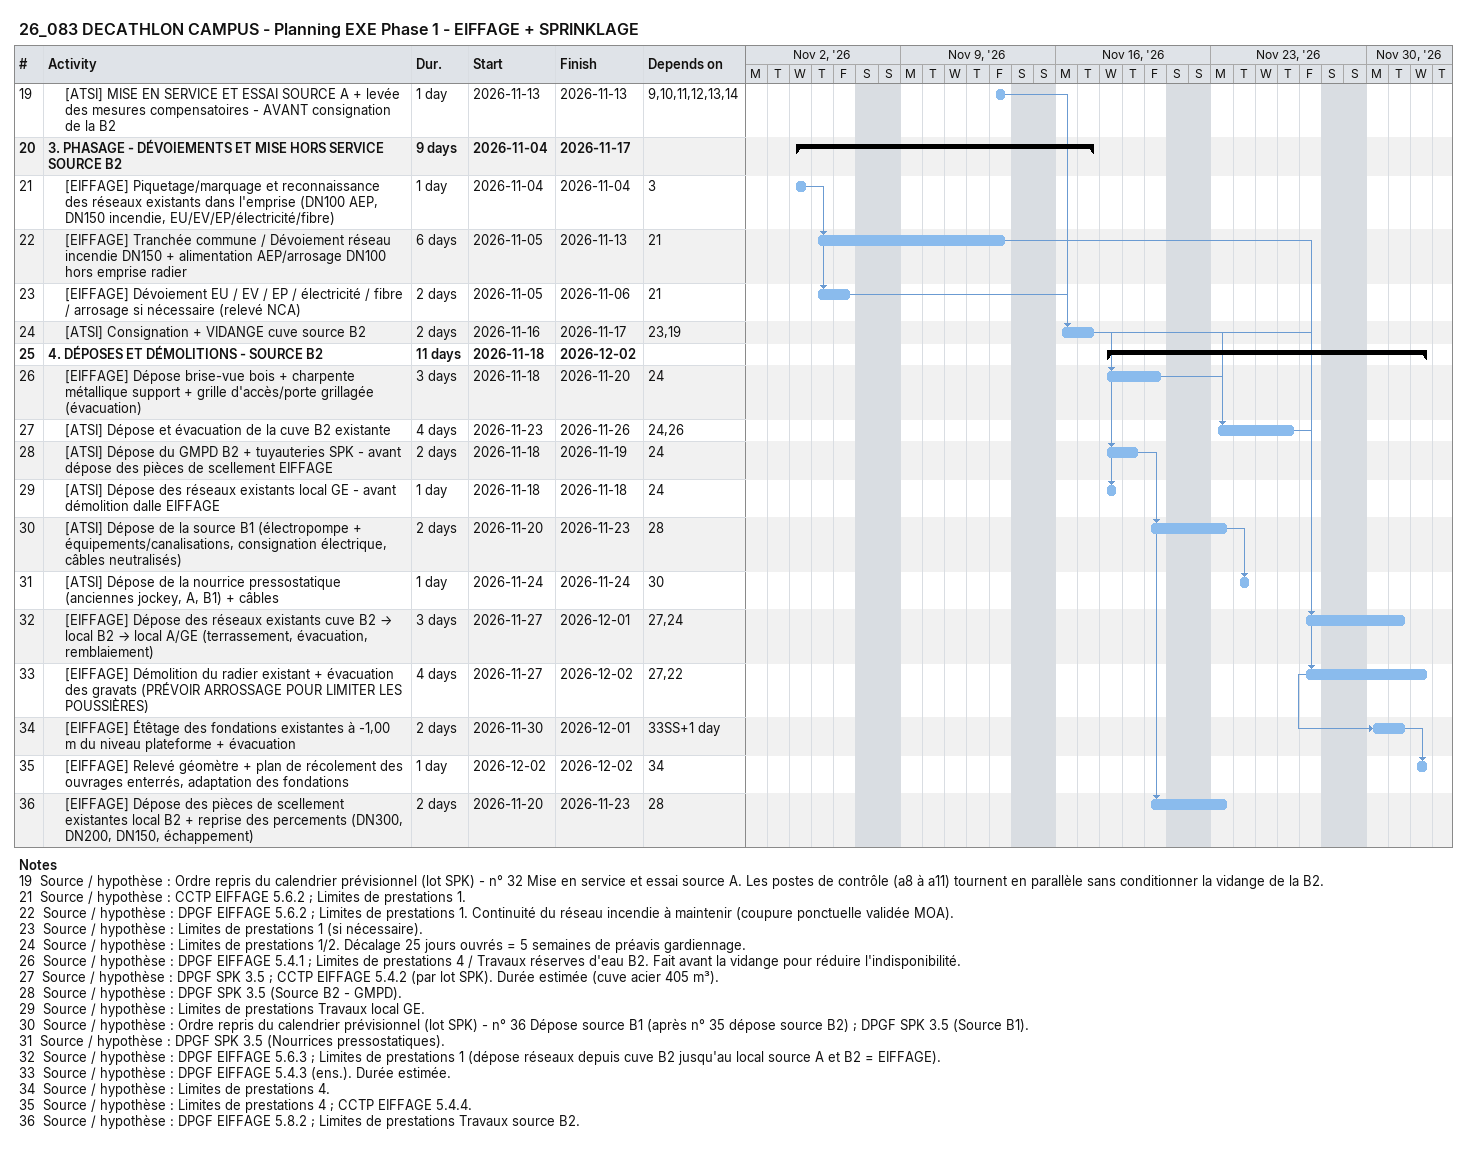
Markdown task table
26_083 DECATHLON CAMPUS - Planning EXE Phase 1 - EIFFAGE + SPRINKLAGE

| ID | Level | Task | Duration | Start | Finish | Predecessors |
|---|---|---|---|---|---|---|
| 19 | 2 | [ATSI] MISE EN SERVICE ET ESSAI SOURCE A + levée des mesures compensatoires - AVANT consignation de la B2 | 1d | 2026-11-13 | 2026-11-13 | 9, 10, 11, 12, 13, 14 |
| 20 | 1 | **3. PHASAGE - DÉVOIEMENTS ET MISE HORS SERVICE SOURCE B2** | 9d | 2026-11-04 | 2026-11-17 |  |
| 21 | 2 | [EIFFAGE] Piquetage/marquage et reconnaissance des réseaux existants dans l'emprise (DN100 AEP, DN150 incendie, EU/EV/EP/électricité/fibre) | 1d | 2026-11-04 | 2026-11-04 | 3 |
| 22 | 2 | [EIFFAGE] Tranchée commune / Dévoiement réseau incendie DN150 + alimentation AEP/arrosage DN100 hors emprise radier | 6d | 2026-11-05 | 2026-11-13 | 21 |
| 23 | 2 | [EIFFAGE] Dévoiement EU / EV / EP / électricité / fibre / arrosage si nécessaire (relevé NCA) | 2d | 2026-11-05 | 2026-11-06 | 21 |
| 24 | 2 | [ATSI] Consignation + VIDANGE cuve source B2 | 2d | 2026-11-16 | 2026-11-17 | 23, 19 |
| 25 | 1 | **4. DÉPOSES ET DÉMOLITIONS - SOURCE B2** | 11d | 2026-11-18 | 2026-12-02 |  |
| 26 | 2 | [EIFFAGE] Dépose brise-vue bois + charpente métallique support + grille d'accès/porte grillagée (évacuation) | 3d | 2026-11-18 | 2026-11-20 | 24 |
| 27 | 2 | [ATSI] Dépose et évacuation de la cuve B2 existante | 4d | 2026-11-23 | 2026-11-26 | 24, 26 |
| 28 | 2 | [ATSI] Dépose du GMPD B2 + tuyauteries SPK - avant dépose des pièces de scellement EIFFAGE | 2d | 2026-11-18 | 2026-11-19 | 24 |
| 29 | 2 | [ATSI] Dépose des réseaux existants local GE - avant démolition dalle EIFFAGE | 1d | 2026-11-18 | 2026-11-18 | 24 |
| 30 | 2 | [ATSI] Dépose de la source B1 (électropompe + équipements/canalisations, consignation électrique, câbles neutralisés) | 2d | 2026-11-20 | 2026-11-23 | 28 |
| 31 | 2 | [ATSI] Dépose de la nourrice pressostatique (anciennes jockey, A, B1) + câbles | 1d | 2026-11-24 | 2026-11-24 | 30 |
| 32 | 2 | [EIFFAGE] Dépose des réseaux existants cuve B2 → local B2 → local A/GE (terrassement, évacuation, remblaiement) | 3d | 2026-11-27 | 2026-12-01 | 27, 24 |
| 33 | 2 | [EIFFAGE] Démolition du radier existant + évacuation des gravats (PRÉVOIR ARROSSAGE POUR LIMITER LES POUSSIÈRES) | 4d | 2026-11-27 | 2026-12-02 | 27, 22 |
| 34 | 2 | [EIFFAGE] Étêtage des fondations existantes à -1,00 m du niveau plateforme + évacuation | 2d | 2026-11-30 | 2026-12-01 | 33SS+1d |
| 35 | 2 | [EIFFAGE] Relevé géomètre + plan de récolement des ouvrages enterrés, adaptation des fondations | 1d | 2026-12-02 | 2026-12-02 | 34 |
| 36 | 2 | [EIFFAGE] Dépose des pièces de scellement existantes local B2 + reprise des percements (DN300, DN200, DN150, échappement) | 2d | 2026-11-20 | 2026-11-23 | 28 |

Notes
- 19: Source / hypothèse : Ordre repris du calendrier prévisionnel (lot SPK) - n° 32 Mise en service et essai source A. Les postes de contrôle (a8 à a11) tournent en parallèle sans conditionner la vidange de la B2.
- 21: Source / hypothèse : CCTP EIFFAGE 5.6.2 ; Limites de prestations 1.
- 22: Source / hypothèse : DPGF EIFFAGE 5.6.2 ; Limites de prestations 1. Continuité du réseau incendie à maintenir (coupure ponctuelle validée MOA).
- 23: Source / hypothèse : Limites de prestations 1 (si nécessaire).
- 24: Source / hypothèse : Limites de prestations 1/2. Décalage 25 jours ouvrés = 5 semaines de préavis gardiennage.
- 26: Source / hypothèse : DPGF EIFFAGE 5.4.1 ; Limites de prestations 4 / Travaux réserves d'eau B2. Fait avant la vidange pour réduire l'indisponibilité.
- 27: Source / hypothèse : DPGF SPK 3.5 ; CCTP EIFFAGE 5.4.2 (par lot SPK). Durée estimée (cuve acier 405 m³).
- 28: Source / hypothèse : DPGF SPK 3.5 (Source B2 - GMPD).
- 29: Source / hypothèse : Limites de prestations Travaux local GE.
- 30: Source / hypothèse : Ordre repris du calendrier prévisionnel (lot SPK) - n° 36 Dépose source B1 (après n° 35 dépose source B2) ; DPGF SPK 3.5 (Source B1).
- 31: Source / hypothèse : DPGF SPK 3.5 (Nourrices pressostatiques).
- 32: Source / hypothèse : DPGF EIFFAGE 5.6.3 ; Limites de prestations 1 (dépose réseaux depuis cuve B2 jusqu'au local source A et B2 = EIFFAGE).
- 33: Source / hypothèse : DPGF EIFFAGE 5.4.3 (ens.). Durée estimée.
- 34: Source / hypothèse : Limites de prestations 4.
- 35: Source / hypothèse : Limites de prestations 4 ; CCTP EIFFAGE 5.4.4.
- 36: Source / hypothèse : DPGF EIFFAGE 5.8.2 ; Limites de prestations Travaux source B2.
